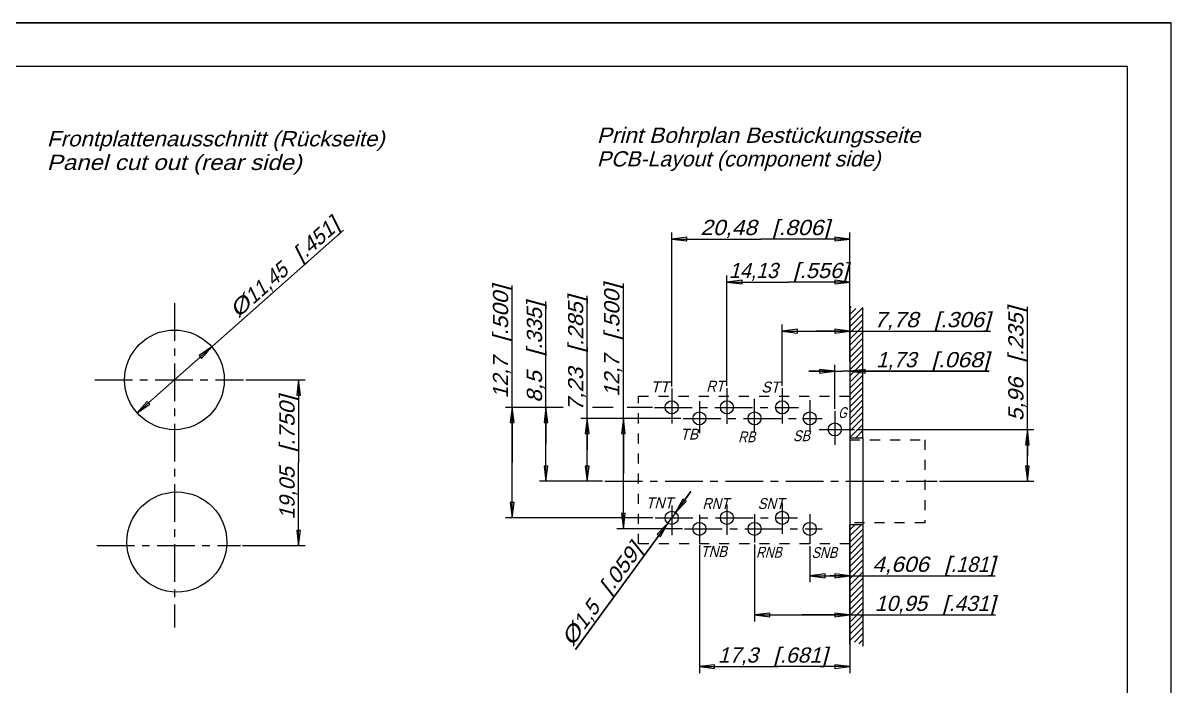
# Model space of a CAD drawing. Extents: x 0 to 420, y 0 to 297.
# Drawn here: x 156.1 to 420, y 144.6 to 297 of the extents above; entities that cross this region are included whole.
import ezdxf
from ezdxf.enums import TextEntityAlignment as Align

# ---------------------------------------------------------------- set-up
doc = ezdxf.new("R2010")
doc.units = 0
doc.header["$LTSCALE"] = 23.1
for name, pattern in [('CENTER', [0.6, 0.375, -0.075, 0.075, -0.075]), ('DOT', [0.2, 0.1, -0.1]), ('HIDDEN', [0.2, 0.1, -0.1])]:
    doc.linetypes.add(name, pattern=pattern)
doc.layers.get('0').update_dxf_attribs({"linetype": 'CONTINUOUS'})
doc.layers.add('DEFAULT_2', color=8, linetype='HIDDEN')
doc.layers.add('ZEICHNUNGSBEMAßUNGEN', color=7, linetype='CONTINUOUS')
doc.styles.get("Standard").update_dxf_attribs({"font": 'txt', "width": 0.8})
doc.dimstyles.get("Standard").update_dxf_attribs({"dimtxt": 0.18, "dimasz": 0.18, "dimexe": 0.18, "dimexo": 0.0625, "dimgap": 0.09, "dimtad": 0, "dimtih": 1, "dimtoh": 1, "dimdec": 4, "dimzin": 0, "dimtxsty": 'STANDARD', "dimcen": 0.09, "dimazin": 3, "dimtfac": 1, "dimtdec": 4, "dimtofl": 0, "dimtmove": 0, "dimatfit": 3, "dimtolj": 1, "dimtzin": 0})

# ---------------------------------------------------------------- blocks, each defined once
blk = doc.blocks.new('*D9')
at = {"layer": 'ZEICHNUNGSBEMAßUNGEN', "color": 2, "linetype": 'CONTINUOUS'}
for p, q in [((190.95, 214.95), (229.81, 249.35)), ((199.52, 222.54), (190.95, 214.95)), ((182.37, 207.36), (190.95, 214.95))]:
    blk.add_line(p, q, dxfattribs=at)
for points in [[(197.19, 219.89), (199.52, 222.54), (196.61, 220.55), (197.19, 219.89)], [(184.7, 210.01), (182.37, 207.36), (185.28, 209.35), (184.7, 210.01)]]:
    blk.add_lwpolyline(points, dxfattribs=at)
at = {"layer": 'ZEICHNUNGSBEMAßUNGEN', "color": 2, "linetype": 'CONTINUOUS', "oblique": 15}
for s, p, p2 in [('.451', (221.16, 242.9), (228.09, 249.03)), (']', (228.09, 249.03), (229.21, 250.03)), ('[', (220.04, 241.91), (221.16, 242.9)), ('11,45', (208.99, 232.13), (217.42, 239.59)), ('%%c', (205.5, 229.04), (208.99, 232.13))]:
    blk.add_text(s, height=3.5, rotation=41.5141, dxfattribs=at).set_placement(p, p2, align=Align.FIT)
blk = doc.blocks.new('*D10')
at = {"layer": 'ZEICHNUNGSBEMAßUNGEN', "color": 2, "linetype": 'CONTINUOUS'}
for p, q in [((207.33, 214.95), (220.97, 214.95)), ((219.47, 214.95), (219.47, 195.9)), ((219.47, 176.85), (219.47, 195.9)), ((206.62, 176.85), (220.97, 176.85))]:
    blk.add_line(p, q, dxfattribs=at)
for points in [[(219.91, 211.45), (219.47, 214.95), (219.04, 211.45), (219.91, 211.45)], [(219.04, 180.35), (219.47, 176.85), (219.91, 180.35), (219.04, 180.35)]]:
    blk.add_lwpolyline(points, dxfattribs=at)
at = {"layer": 'ZEICHNUNGSBEMAßUNGEN', "color": 2, "linetype": 'CONTINUOUS', "oblique": 15}
for s, p, p2 in [(']', (218.57, 209.84), (218.57, 211.34)), ('.750', (218.57, 199.84), (218.57, 209.84)), ('[', (218.57, 198.34), (218.57, 199.84)), ('19,05', (218.57, 182.84), (218.57, 194.84))]:
    blk.add_text(s, height=3.5, rotation=90, dxfattribs=at).set_placement(p, p2, align=Align.FIT)
blk = doc.blocks.new('*D11')
at = {"layer": 'ZEICHNUNGSBEMAßUNGEN', "color": 2, "linetype": 'CONTINUOUS'}
for p, q in [((346.19, 222.42), (346.19, 215.44)), ((342.73, 216.94), (336.73, 216.94)), ((336.73, 216.94), (344.46, 216.94)), ((342.73, 208.27), (342.73, 218.44)), ((378.22, 216.94), (344.46, 216.94)), ((346.19, 216.94), (378.22, 216.94))]:
    blk.add_line(p, q, dxfattribs=at)
for points in [[(339.23, 216.5), (342.73, 216.94), (339.23, 217.37), (339.23, 216.5)], [(349.69, 217.37), (346.19, 216.94), (349.69, 216.5), (349.69, 217.37)]]:
    blk.add_lwpolyline(points, dxfattribs=at)
at = {"layer": 'ZEICHNUNGSBEMAßUNGEN', "color": 2, "linetype": 'CONTINUOUS', "oblique": 15}
for s, p, p2 in [('1,73', (352.22, 217.84), (361.47, 217.84)), ('[', (364.97, 217.84), (366.47, 217.84)), ('.068', (366.47, 217.84), (376.72, 217.84)), (']', (376.72, 217.84), (378.22, 217.84))]:
    blk.add_text(s, height=3.5, dxfattribs=at).set_placement(p, p2, align=Align.FIT)
blk = doc.blocks.new('*D12')
at = {"layer": 'ZEICHNUNGSBEMAßUNGEN', "color": 2, "linetype": 'CONTINUOUS'}
for p, q in [((330.63, 213.58), (330.63, 227.64)), ((346.19, 219.17), (346.19, 227.64)), ((330.63, 226.14), (338.41, 226.14)), ((346.19, 226.14), (338.41, 226.14)), ((338.41, 226.14), (378.49, 226.14))]:
    blk.add_line(p, q, dxfattribs=at)
for points in [[(334.13, 226.58), (330.63, 226.14), (334.13, 225.71), (334.13, 226.58)], [(342.69, 225.71), (346.19, 226.14), (342.69, 226.58), (342.69, 225.71)]]:
    blk.add_lwpolyline(points, dxfattribs=at)
at = {"layer": 'ZEICHNUNGSBEMAßUNGEN', "color": 2, "linetype": 'CONTINUOUS', "oblique": 15}
for s, p, p2 in [('7,78', (351.74, 227.05), (361.99, 227.05)), ('[', (365.49, 227.05), (366.99, 227.05)), ('.306', (366.99, 227.05), (376.99, 227.05)), (']', (376.99, 227.05), (378.49, 227.05))]:
    blk.add_text(s, height=3.5, dxfattribs=at).set_placement(p, p2, align=Align.FIT)
blk = doc.blocks.new('*D13')
at = {"layer": 'ZEICHNUNGSBEMAßUNGEN', "color": 2, "linetype": 'CONTINUOUS'}
for p, q in [((317.93, 213.58), (317.93, 238.94)), ((346.19, 226.25), (346.19, 238.94)), ((317.93, 237.44), (332.06, 237.44)), ((346.19, 237.44), (332.06, 237.44))]:
    blk.add_line(p, q, dxfattribs=at)
for points in [[(321.43, 237.88), (317.93, 237.44), (321.43, 237.01), (321.43, 237.88)], [(342.69, 237.01), (346.19, 237.44), (342.69, 237.88), (342.69, 237.01)]]:
    blk.add_lwpolyline(points, dxfattribs=at)
at = {"layer": 'ZEICHNUNGSBEMAßUNGEN', "color": 2, "linetype": 'CONTINUOUS', "oblique": 15}
for s, p, p2 in [('14,13', (318.38, 238.35), (329.63, 238.35)), ('[', (333.13, 238.35), (334.63, 238.35)), ('.556', (334.63, 238.35), (344.38, 238.35)), (']', (344.38, 238.35), (345.88, 238.35))]:
    blk.add_text(s, height=3.5, dxfattribs=at).set_placement(p, p2, align=Align.FIT)
blk = doc.blocks.new('*D14')
at = {"layer": 'ZEICHNUNGSBEMAßUNGEN', "color": 2, "linetype": 'CONTINUOUS'}
for p, q in [((305.23, 213.46), (305.23, 248.82)), ((346.19, 223.42), (346.19, 248.82)), ((305.23, 247.32), (325.71, 247.32)), ((346.19, 247.32), (325.71, 247.32))]:
    blk.add_line(p, q, dxfattribs=at)
for points in [[(308.73, 247.76), (305.23, 247.32), (308.73, 246.89), (308.73, 247.76)], [(342.69, 246.89), (346.19, 247.32), (342.69, 247.76), (342.69, 246.89)]]:
    blk.add_lwpolyline(points, dxfattribs=at)
at = {"layer": 'ZEICHNUNGSBEMAßUNGEN', "color": 2, "linetype": 'CONTINUOUS', "oblique": 15}
for s, p, p2 in [('20,48', (311.8, 248.23), (324.8, 248.23)), ('[', (328.3, 248.23), (329.8, 248.23)), ('.806', (329.8, 248.23), (340.05, 248.23)), (']', (340.05, 248.23), (341.55, 248.23))]:
    blk.add_text(s, height=3.5, dxfattribs=at).set_placement(p, p2, align=Align.FIT)
blk = doc.blocks.new('*D15')
at = {"layer": 'ZEICHNUNGSBEMAßUNGEN', "color": 2, "linetype": 'CONTINUOUS'}
for p, q in [((324.29, 177.07), (324.29, 159.41)), ((346.19, 163.02), (346.19, 159.41)), ((324.29, 160.91), (335.24, 160.91)), ((346.19, 160.91), (335.24, 160.91)), ((335.24, 160.91), (379.66, 160.91))]:
    blk.add_line(p, q, dxfattribs=at)
for points in [[(327.79, 161.35), (324.29, 160.91), (327.79, 160.47), (327.79, 161.35)], [(342.69, 160.47), (346.19, 160.91), (342.69, 161.35), (342.69, 160.47)]]:
    blk.add_lwpolyline(points, dxfattribs=at)
at = {"layer": 'ZEICHNUNGSBEMAßUNGEN', "color": 2, "linetype": 'CONTINUOUS', "oblique": 15}
for s, p, p2 in [('10,95', (351.91, 161.82), (363.91, 161.82)), ('[', (367.41, 161.82), (368.91, 161.82)), ('.431', (368.91, 161.82), (378.16, 161.82)), (']', (378.16, 161.82), (379.66, 161.82))]:
    blk.add_text(s, height=3.5, dxfattribs=at).set_placement(p, p2, align=Align.FIT)
blk = doc.blocks.new('*D16')
at = {"layer": 'ZEICHNUNGSBEMAßUNGEN', "color": 2, "linetype": 'CONTINUOUS'}
for p, q in [((311.59, 176.96), (311.59, 147.53)), ((346.19, 171.51), (346.19, 147.53)), ((311.59, 149.03), (328.89, 149.03)), ((346.19, 149.03), (328.89, 149.03))]:
    blk.add_line(p, q, dxfattribs=at)
for points in [[(315.09, 149.47), (311.59, 149.03), (315.09, 148.59), (315.09, 149.47)], [(342.69, 148.59), (346.19, 149.03), (342.69, 149.47), (342.69, 148.59)]]:
    blk.add_lwpolyline(points, dxfattribs=at)
at = {"layer": 'ZEICHNUNGSBEMAßUNGEN', "color": 2, "linetype": 'CONTINUOUS', "oblique": 15}
for s, p, p2 in [('17,3', (315.84, 149.94), (325.09, 149.94)), ('[', (328.59, 149.94), (330.09, 149.94)), ('.681', (330.09, 149.94), (339.59, 149.94)), (']', (339.59, 149.94), (341.09, 149.94))]:
    blk.add_text(s, height=3.5, dxfattribs=at).set_placement(p, p2, align=Align.FIT)
blk = doc.blocks.new('*D17')
at = {"layer": 'ZEICHNUNGSBEMAßUNGEN', "color": 2, "linetype": 'CONTINUOUS'}
for p, q in [((346.19, 181.13), (346.19, 168.41)), ((336.98, 176.73), (336.98, 168.41)), ((336.98, 169.91), (341.58, 169.91)), ((346.19, 169.91), (341.58, 169.91)), ((341.58, 169.91), (379.59, 169.91))]:
    blk.add_line(p, q, dxfattribs=at)
for points in [[(340.48, 170.34), (336.98, 169.91), (340.48, 169.47), (340.48, 170.34)], [(342.69, 169.47), (346.19, 169.91), (342.69, 170.34), (342.69, 169.47)]]:
    blk.add_lwpolyline(points, dxfattribs=at)
at = {"layer": 'ZEICHNUNGSBEMAßUNGEN', "color": 2, "linetype": 'CONTINUOUS', "oblique": 15}
for s, p, p2 in [('4,606', (351.34, 170.81), (364.34, 170.81)), ('[', (367.84, 170.81), (369.34, 170.81)), ('.181', (369.34, 170.81), (378.09, 170.81)), (']', (378.09, 170.81), (379.59, 170.81))]:
    blk.add_text(s, height=3.5, dxfattribs=at).set_placement(p, p2, align=Align.FIT)
blk = doc.blocks.new('*D18')
at = {"layer": 'ZEICHNUNGSBEMAßUNGEN', "color": 2, "linetype": 'CONTINUOUS'}
for p, q in [((268.55, 195.93), (268.55, 236.68)), ((280.32, 208.63), (267.05, 208.63)), ((268.55, 208.63), (268.55, 195.93)), ((291.81, 208.63), (287, 208.63)), ((300.81, 208.63), (295, 208.63)), ((268.55, 183.23), (268.55, 195.93)), ((300.92, 183.23), (267.05, 183.23))]:
    blk.add_line(p, q, dxfattribs=at)
for points in [[(268.99, 205.13), (268.55, 208.63), (268.11, 205.13), (268.99, 205.13)], [(268.11, 186.73), (268.55, 183.23), (268.99, 186.73), (268.11, 186.73)]]:
    blk.add_lwpolyline(points, dxfattribs=at)
at = {"layer": 'ZEICHNUNGSBEMAßUNGEN', "color": 2, "linetype": 'CONTINUOUS', "oblique": 15}
for s, p, p2 in [(']', (267.64, 235.18), (267.64, 236.68)), ('.500', (267.64, 225.18), (267.64, 235.18)), ('[', (267.64, 223.68), (267.64, 225.18)), ('12,7', (267.64, 210.68), (267.64, 220.18))]:
    blk.add_text(s, height=3.5, rotation=90, dxfattribs=at).set_placement(p, p2, align=Align.FIT)
blk = doc.blocks.new('*D19')
at = {"layer": 'ZEICHNUNGSBEMAßUNGEN', "color": 2, "linetype": 'CONTINUOUS'}
for p, q in [((285.81, 198.86), (285.81, 234.25)), ((307.35, 206.09), (284.31, 206.09)), ((285.81, 206.09), (285.81, 198.86)), ((285.81, 191.63), (285.81, 198.86)), ((289.35, 191.63), (284.31, 191.63))]:
    blk.add_line(p, q, dxfattribs=at)
for points in [[(286.25, 202.59), (285.81, 206.09), (285.38, 202.59), (286.25, 202.59)], [(285.38, 195.13), (285.81, 191.63), (286.25, 195.13), (285.38, 195.13)]]:
    blk.add_lwpolyline(points, dxfattribs=at)
at = {"layer": 'ZEICHNUNGSBEMAßUNGEN', "color": 2, "linetype": 'CONTINUOUS', "oblique": 15}
for s, p, p2 in [(']', (284.91, 232.75), (284.91, 234.25)), ('.285', (284.91, 222.75), (284.91, 232.75)), ('[', (284.91, 221.25), (284.91, 222.75)), ('7,23', (284.91, 207.75), (284.91, 217.75))]:
    blk.add_text(s, height=3.5, rotation=90, dxfattribs=at).set_placement(p, p2, align=Align.FIT)
blk = doc.blocks.new('*D20')
at = {"layer": 'ZEICHNUNGSBEMAßUNGEN', "color": 2, "linetype": 'CONTINUOUS'}
for p, q in [((276.33, 200.13), (276.33, 232.93)), ((278.44, 208.63), (274.83, 208.63)), ((276.33, 208.63), (276.33, 200.13)), ((276.33, 191.63), (276.33, 200.13)), ((289.35, 191.63), (274.83, 191.63))]:
    blk.add_line(p, q, dxfattribs=at)
for points in [[(276.77, 205.13), (276.33, 208.63), (275.89, 205.13), (276.77, 205.13)], [(275.89, 195.13), (276.33, 191.63), (276.77, 195.13), (275.89, 195.13)]]:
    blk.add_lwpolyline(points, dxfattribs=at)
at = {"layer": 'ZEICHNUNGSBEMAßUNGEN', "color": 2, "linetype": 'CONTINUOUS', "oblique": 15}
for s, p, p2 in [(']', (275.43, 231.43), (275.43, 232.93)), ('.335', (275.43, 221.93), (275.43, 231.43)), ('[', (275.43, 220.43), (275.43, 221.93)), ('8,5', (275.43, 209.68), (275.43, 216.93))]:
    blk.add_text(s, height=3.5, rotation=90, dxfattribs=at).set_placement(p, p2, align=Align.FIT)
blk = doc.blocks.new('*D21')
at = {"layer": 'ZEICHNUNGSBEMAßUNGEN', "color": 2, "linetype": 'CONTINUOUS'}
for p, q in [((294.12, 193.39), (294.12, 237.07)), ((307.35, 206.09), (292.62, 206.09)), ((294.12, 206.09), (294.12, 193.39)), ((294.12, 180.69), (294.12, 193.39)), ((307.69, 180.69), (292.62, 180.69))]:
    blk.add_line(p, q, dxfattribs=at)
for points in [[(294.56, 202.59), (294.12, 206.09), (293.68, 202.59), (294.56, 202.59)], [(293.68, 184.19), (294.12, 180.69), (294.56, 184.19), (293.68, 184.19)]]:
    blk.add_lwpolyline(points, dxfattribs=at)
at = {"layer": 'ZEICHNUNGSBEMAßUNGEN', "color": 2, "linetype": 'CONTINUOUS', "oblique": 15}
for s, p, p2 in [(']', (293.21, 235.57), (293.21, 237.07)), ('.500', (293.21, 225.57), (293.21, 235.57)), ('[', (293.21, 224.07), (293.21, 225.57)), ('12,7', (293.21, 211.07), (293.21, 220.57))]:
    blk.add_text(s, height=3.5, rotation=90, dxfattribs=at).set_placement(p, p2, align=Align.FIT)
blk = doc.blocks.new('*D22')
at = {"layer": 'ZEICHNUNGSBEMAßUNGEN', "color": 2, "linetype": 'CONTINUOUS'}
for p, q in [((386.99, 197.59), (386.99, 231.71)), ((347.75, 203.55), (388.49, 203.55)), ((386.99, 203.55), (386.99, 197.59)), ((386.99, 191.63), (386.99, 197.59)), ((366.78, 191.63), (388.49, 191.63))]:
    blk.add_line(p, q, dxfattribs=at)
for points in [[(387.43, 200.05), (386.99, 203.55), (386.55, 200.05), (387.43, 200.05)], [(386.55, 195.13), (386.99, 191.63), (387.43, 195.13), (386.55, 195.13)]]:
    blk.add_lwpolyline(points, dxfattribs=at)
at = {"layer": 'ZEICHNUNGSBEMAßUNGEN', "color": 2, "linetype": 'CONTINUOUS', "oblique": 15}
for s, p, p2 in [(']', (386.08, 230.21), (386.08, 231.71)), ('.235', (386.08, 220.46), (386.08, 230.21)), ('[', (386.08, 218.96), (386.08, 220.46)), ('5,96', (386.08, 205.46), (386.08, 215.46))]:
    blk.add_text(s, height=3.5, rotation=90, dxfattribs=at).set_placement(p, p2, align=Align.FIT)
blk = doc.blocks.new('*D23')
at = {"layer": 'ZEICHNUNGSBEMAßUNGEN', "color": 2, "linetype": 'CONTINUOUS'}
for p, q in [((309.65, 189.29), (305.23, 183.23)), ((306.11, 184.44), (309.65, 189.29)), ((283.1, 152.95), (305.23, 183.23)), ((304.34, 182.02), (283.1, 152.95))]:
    blk.add_line(p, q, dxfattribs=at)
for points in [[(307.82, 187.53), (306.11, 184.44), (308.53, 187.01), (307.82, 187.53)], [(302.63, 178.94), (304.34, 182.02), (301.92, 179.45), (302.63, 178.94)]]:
    blk.add_lwpolyline(points, dxfattribs=at)
at = {"layer": 'ZEICHNUNGSBEMAßUNGEN', "color": 2, "linetype": 'CONTINUOUS', "oblique": 15}
for s, p, p2 in [(']', (297.81, 174.61), (298.69, 175.82)), ('.059', (291.91, 166.54), (297.81, 174.61)), ('[', (291.02, 165.33), (291.91, 166.54)), ('1,5', (285.12, 157.25), (288.96, 162.5)), ('%%c', (282.37, 153.49), (285.12, 157.25))]:
    blk.add_text(s, height=3.5, rotation=53.8436, dxfattribs=at).set_placement(p, p2, align=Align.FIT)

msp = doc.modelspace()

# ---------------------------------------------------------------- linework, layer by layer
at = {"color": 7, "linetype": 'CONTINUOUS'}
for p, q in [((0, 297), (420, 297)), ((420, 297), (0, 297)), ((420, 297), (0, 297)), ((420, 0), (420, 297)), ((420, 0), (420, 297)), ((420, 0), (420, 297)), ((410, 287), (12.5, 287)), ((410, 287), (22.5, 287)), ((410, 10), (410, 287)), ((410, 10), (410, 287)), ((346.1874, 231.90175), (346.1874, 201.6335)), ((349.1874, 201.6335), (349.1874, 231.57685)), ((346.1874, 201.6335), (349.1874, 201.6335)), ((346.1874, 201.6335), (346.1874, 181.6335)), ((349.1874, 201.6335), (349.1874, 181.6335)), ((346.1874, 154.17201), (346.1874, 181.6335)), ((349.1874, 181.6335), (346.1874, 181.6335)), ((349.1874, 181.6335), (349.1874, 153.7154))]:
    msp.add_line(p, q, dxfattribs=at)
at = {"color": 2, "linetype": 'CENTER'}
for p, q in [((190.94592, 232.58429), (190.94592, 158.04475)), ((172.62487, 214.94926), (206.82814, 214.94926)), ((305.2274, 212.96335), (305.2274, 204.94834)), ((317.9274, 213.07624), (317.9274, 204.83546)), ((330.6274, 213.07624), (330.6274, 204.94834)), ((301.30521, 208.6335), (334.38123, 208.6335)), ((311.5874, 210.02828), (311.5874, 202.6906)), ((324.2874, 202.87255), (324.2874, 210.55197)), ((336.9674, 210.25405), (336.9674, 203.25503)), ((307.85268, 206.0935), (339.79983, 206.0935)), ((342.7274, 207.77053), (342.7274, 199.9813)), ((339.12251, 203.5535), (347.2504, 203.5535)), ((289.85159, 191.6335), (366.2764, 191.6335)), ((305.2274, 186.09614), (305.2274, 179.21)), ((317.9274, 186.32191), (317.9274, 179.32289)), ((330.6274, 186.66058), (330.6274, 179.54867)), ((301.4181, 183.2335), (334.15546, 183.2335)), ((311.5874, 183.9397), (311.5874, 177.45958)), ((324.2874, 184.05565), (324.2874, 177.57099)), ((336.9674, 184.06764), (336.97538, 177.2335)), ((308.19134, 180.6935), (339.79983, 180.6935)), ((173.09664, 176.84926), (206.12049, 176.84926))]:
    msp.add_line(p, q, dxfattribs=at)
at = {"color": 2, "linetype": 'CONTINUOUS'}
for p, q in [((346.1874, 231.40261), (346.49509, 231.7103)), ((346.1874, 228.57418), (349.1874, 231.57418)), ((346.1874, 229.98839), (347.55021, 231.35121)), ((346.1874, 227.15997), (349.1874, 230.15997)), ((346.1874, 225.74575), (349.1874, 228.74575)), ((346.1874, 224.33154), (349.1874, 227.33154)), ((346.1874, 222.91733), (349.1874, 225.91733)), ((346.1874, 221.50311), (349.1874, 224.50311)), ((346.1874, 220.0889), (349.1874, 223.0889)), ((346.1874, 218.67469), (349.1874, 221.67469)), ((346.1874, 217.26047), (349.1874, 220.26047)), ((346.1874, 215.84626), (349.1874, 218.84626)), ((346.1874, 214.43204), (349.1874, 217.43204)), ((346.1874, 213.01783), (349.1874, 216.01783)), ((346.1874, 211.60362), (349.1874, 214.60362)), ((346.1874, 210.1894), (349.1874, 213.1894)), ((346.1874, 208.77519), (349.1874, 211.77519)), ((346.1874, 207.36098), (349.1874, 210.36098)), ((346.1874, 205.94676), (349.1874, 208.94676)), ((346.1874, 204.53255), (349.1874, 207.53255)), ((346.1874, 203.11834), (349.1874, 206.11834)), ((346.1874, 201.70412), (349.1874, 204.70412)), ((347.53099, 201.6335), (349.1874, 203.28991)), ((348.94521, 201.6335), (349.1874, 201.8757)), ((346.1874, 179.07671), (348.7442, 181.6335)), ((346.1874, 180.49092), (347.32998, 181.6335)), ((346.1874, 177.66249), (349.1874, 180.66249)), ((346.1874, 176.24828), (349.1874, 179.24828)), ((346.1874, 174.83407), (349.1874, 177.83407)), ((346.1874, 173.41985), (349.1874, 176.41985)), ((346.1874, 172.00564), (349.1874, 175.00564)), ((346.1874, 170.59143), (349.1874, 173.59143)), ((346.1874, 169.17721), (349.1874, 172.17721)), ((346.1874, 167.763), (349.1874, 170.763)), ((346.1874, 166.34878), (349.1874, 169.34878)), ((346.1874, 164.93457), (349.1874, 167.93457)), ((346.1874, 163.52036), (349.1874, 166.52036)), ((346.1874, 162.10614), (349.1874, 165.10614)), ((346.1874, 160.69193), (349.1874, 163.69193)), ((346.1874, 159.27772), (349.1874, 162.27772)), ((346.1874, 157.8635), (349.1874, 160.8635)), ((346.1874, 156.44929), (349.1874, 159.44929)), ((346.1874, 155.03508), (349.1874, 158.03508)), ((347.2275, 154.66097), (349.1874, 156.62086)), ((348.24958, 154.26883), (349.1874, 155.20665)), ((349.13699, 153.74203), (349.1874, 153.79244))]:
    msp.add_line(p, q, dxfattribs=at)
at = {"color": 7, "linetype": 'CONTINUOUS'}
for centre, radius in [((190.94592, 214.94926), 11.45), ((305.2274, 208.6335), 1.5), ((317.9274, 208.6335), 1.5), ((330.6274, 208.6335), 1.5), ((311.5874, 206.0935), 1.5), ((324.2874, 206.0935), 1.5), ((336.9674, 206.0935), 1.5), ((342.7274, 203.5535), 1.5), ((191.50201, 177.67344), 11.5), ((305.2274, 183.2335), 1.5), ((317.9274, 183.2335), 1.5), ((330.6274, 183.2335), 1.5), ((311.5874, 180.6935), 1.5), ((324.2874, 180.6935), 1.5), ((336.9674, 180.6935), 1.5)]:
    msp.add_circle(centre, radius, dxfattribs=at)
at = {"layer": 'DEFAULT_2', "color": 8, "linetype": 'DOT'}
for p, q in [((297.5874, 177.2335), (297.5874, 211.2335)), ((297.5874, 211.2335), (346.1874, 211.2335)), ((346.1874, 211.2335), (346.1874, 201.1835)), ((346.1874, 201.1835), (363.3874, 201.1835)), ((363.3874, 201.1835), (363.3874, 182.0835)), ((363.3874, 182.0835), (346.1874, 182.0835)), ((346.1874, 182.0835), (346.1874, 177.2335)), ((346.1874, 177.2335), (297.5874, 177.2335))]:
    msp.add_line(p, q, dxfattribs=at)

# ---------------------------------------------------------------- texts
at = {"color": 2, "linetype": 'CONTINUOUS', "oblique": 15}
for s, height, p, p2 in [('Frontplattenausschnitt (Rückseite)', 3.4999999, (161.61641, 268.63023), (239.23307, 268.63023)), ('Print Bohrplan Bestückungsseite', 3.4999999, (288.02197, 269.43927), (362.38863, 269.43927)), ('Panel cut out (rear side)', 3.4999999, (161.61641, 263.19503), (220.19974, 263.19503)), ('PCB-Layout (component side)', 3.4999999, (288.02197, 264.00407), (353.18863, 264.00407)), ('TT', 2.5, (300.38427, 212.11354), (304.66998, 212.11354)), ('RT', 2.5, (313.18182, 212.2519), (317.28896, 212.2519)), ('ST', 2.5, (325.84102, 212.04437), (329.94816, 212.04437)), ('G', 2.5, (343.49479, 206.17082), (345.45907, 206.17082)), ('TB', 2.5, (307.20319, 201.21507), (311.31033, 201.21507)), ('SB', 2.5, (333.10189, 200.85537), (337.03046, 200.85537)), ('RB', 2.5, (320.51224, 200.58559), (324.44082, 200.58559)), ('TNT', 2.5, (299.28561, 185.43008), (305.53561, 185.43008)), ('RNT', 2.5, (312.30354, 185.26102), (318.37497, 185.26102)), ('SNT', 2.5, (324.98335, 185.26102), (331.05478, 185.26102)), ('TNB', 2.5, (311.87683, 174.22351), (317.94825, 174.22351)), ('RNB', 2.5, (324.61533, 174.05445), (330.50819, 174.05445)), ('SNB', 2.5, (337.37055, 173.99699), (343.26341, 173.99699))]:
    msp.add_text(s, height=height, dxfattribs=at).set_placement(p, p2, align=Align.FIT)

# ---------------------------------------------------------------- dimensions: what is measured, and where the dimension line sits
at = {"layer": 'ZEICHNUNGSBEMAßUNGEN', "color": 2, "linetype": 'CONTINUOUS'}
for p1, p2, picture, middle in [((199.51959, 222.53838), (182.37225, 207.36015), '*D9', (216.19392, 240.84478)), ((304.34241, 182.02239), (306.11239, 184.44462), '*D23', (289.11696, 165.68775))]:
    dim = msp.add_diameter_dim_2p(p1=p1, p2=p2, dimstyle='Standard', dxfattribs=at)
    dim.commit()
    dim.dimension.update_dxf_attribs({"geometry": picture, "text_midpoint": middle})
for base, p1, p2, picture, middle in [((346.1874, 247.32253), (305.2274, 213.46335), (346.1874, 223.41733), '*D14', (326.67972, 249.97839)), ((346.1874, 149.03074), (311.5874, 176.95958), (346.1874, 171.50564), '*D16', (328.46623, 151.6866))]:
    dim = msp.add_linear_dim(base=base, p1=p1, p2=p2, dimstyle='Standard', dxfattribs=at)
    dim.commit()
    dim.dimension.update_dxf_attribs({"geometry": picture, "text_midpoint": middle})
for base, p1, p2, angle, picture, middle in [((317.9274, 237.44265), (346.1874, 226.24575), (317.9274, 213.57624), 180, '*D13', (332.13069, 240.09851)), ((268.55083, 183.2335), (300.80521, 208.6335), (300.9181, 183.2335), 270, '*D18', (265.89497, 223.68317)), ((294.11986, 180.6935), (307.35268, 206.0935), (307.69134, 180.6935), 270, '*D21', (291.46399, 224.07429)), ((285.81283, 191.6335), (307.35268, 206.0935), (289.35159, 191.6335), 270, '*D19', (283.15697, 220.99934)), ((276.33203, 208.6335), (289.35159, 191.6335), (278.44158, 208.6335), 90, '*D20', (273.67616, 221.30774)), ((386.98783, 191.6335), (347.7504, 203.5535), (366.7764, 191.6335), 270, '*D22', (384.33196, 218.58292)), ((330.6274, 226.14259), (346.1874, 219.17469), (330.6274, 213.57624), 180, '*D12', (365.11415, 228.79846)), ((342.7274, 216.93684), (346.1874, 222.41733), (342.7274, 208.27053), 180, '*D11', (365.22427, 219.5927)), ((219.47488, 214.94926), (206.62049, 176.84926), (207.32814, 214.94926), 90, '*D10', (216.81901, 197.09155)), ((336.97538, 169.90681), (346.1874, 181.1335), (336.97538, 176.7335), 180, '*D17', (365.46563, 172.56268)), ((324.2874, 160.91019), (346.1874, 163.02036), (324.2874, 177.07099), 180, '*D15', (365.78988, 163.56606))]:
    dim = msp.add_linear_dim(base=base, p1=p1, p2=p2, angle=angle, dimstyle='Standard', dxfattribs=at)
    dim.commit()
    dim.dimension.update_dxf_attribs({"geometry": picture, "text_midpoint": middle})

doc.saveas('drawing.dxf')
